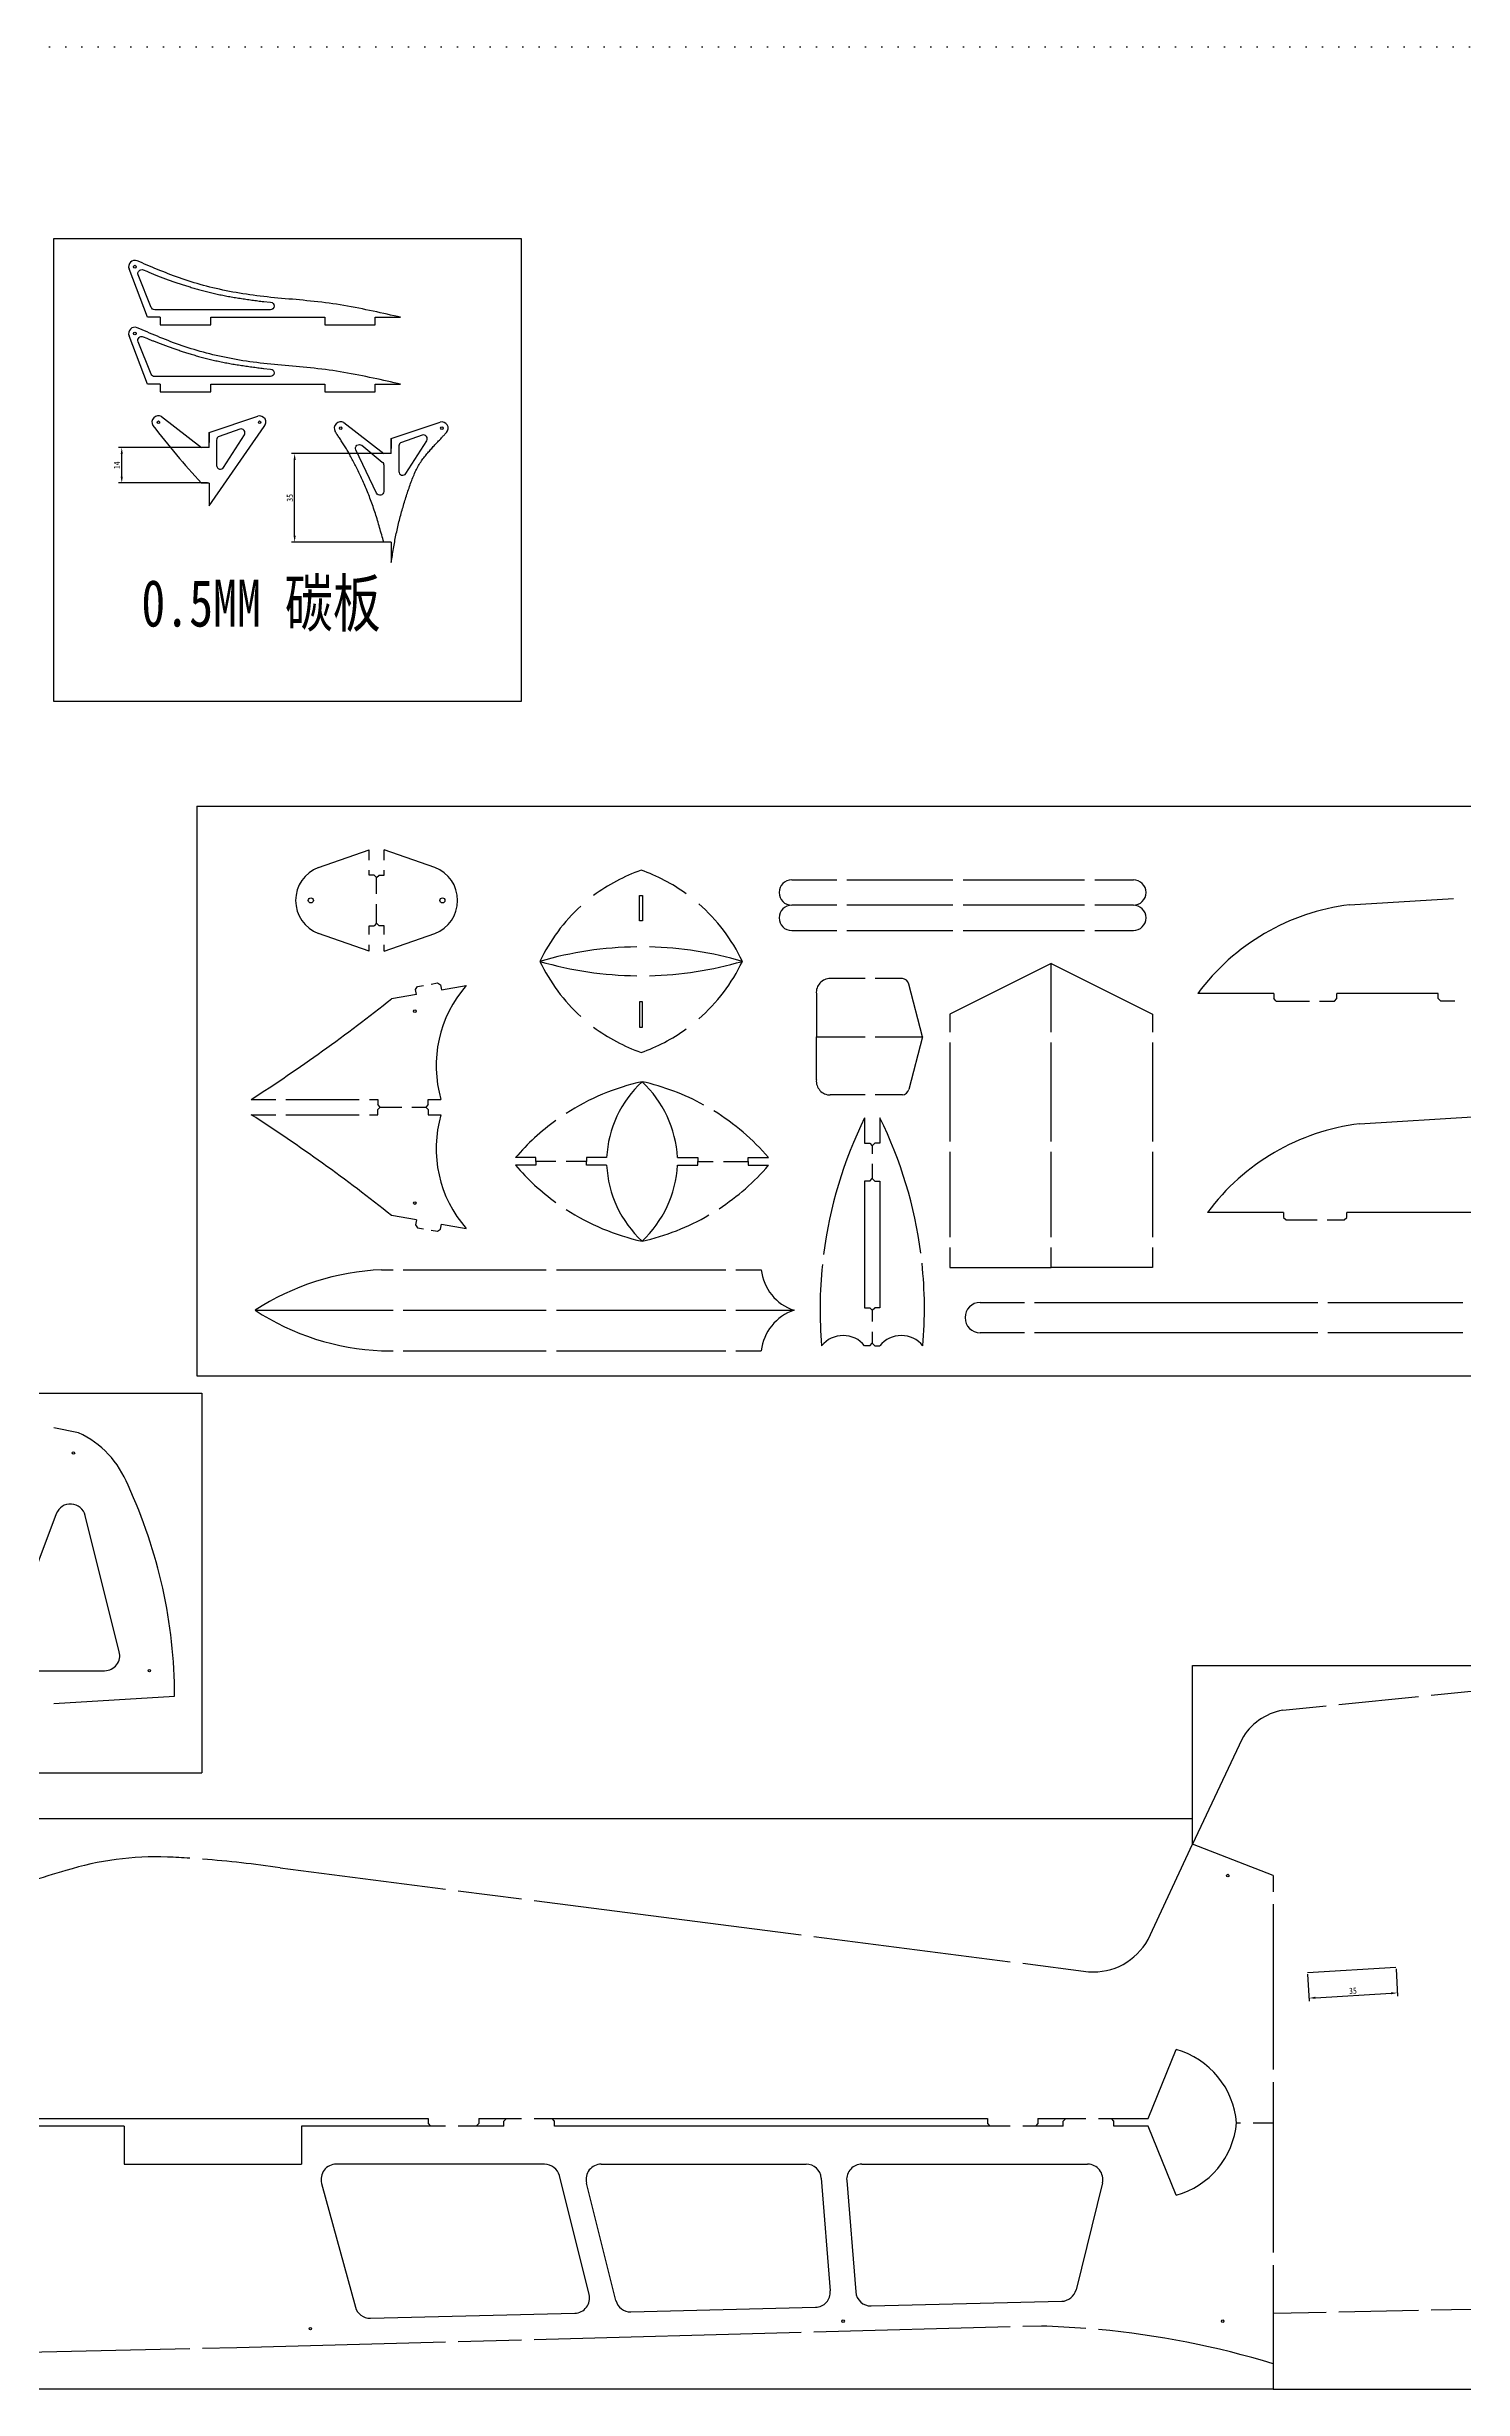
# Model space of a CAD drawing. Extents: x 48200 to 49900, y 100 to 1700.
# Drawn here: x 48941 to 49500, y 775 to 1700 of the extents above; entities that cross this region are included whole.
import ezdxf

# ---------------------------------------------------------------- set-up
doc = ezdxf.new("R2010")
doc.units = 0
doc.header["$MEASUREMENT"] = 0
doc.linetypes.add('DOT', pattern=[6.35, 0, -6.35])
doc.linetypes.add('DURCHGEHEND', pattern=[0])
doc.layers.get('0').update_dxf_attribs({"linetype": 'CONTINUOUS'})
doc.layers.get('DEFPOINTS').update_dxf_attribs({"linetype": 'CONTINUOUS'})
doc.styles.get("Standard").update_dxf_attribs({"font": 'txt', "width": 0.75})
doc.dimstyles.get("Standard").update_dxf_attribs({"dimtxt": 2.5, "dimasz": 2.5, "dimexe": 1.25, "dimexo": 0.625, "dimtad": 1, "dimtxsty": 'Standard', "dimcen": 2.5, "dimadec": 0, "dimazin": 0, "dimtfac": 1, "dimtmove": 0, "dimatfit": 3, "dimfxl": 1, "dimarcsym": 0})

# ---------------------------------------------------------------- blocks, each defined once
blk = doc.blocks.new('*D278')
at = {"color": 0, "lineweight": -2}
for p, q in [((49004.22, 1541.71), (48969.11, 1541.71)), ((48970.36, 1530.21), (48970.36, 1539.21)), ((49004.22, 1527.71), (48969.11, 1527.71))]:
    blk.add_line(p, q, dxfattribs=at)
at = {"color": 0}
for points in [[(48969.94, 1539.21), (48970.78, 1539.21), (48970.36, 1541.71)], [(48969.94, 1530.21), (48970.78, 1530.21), (48970.36, 1527.71)]]:
    blk.add_solid(points, dxfattribs=at)
at = {"layer": 'DEFPOINTS', "color": 0}
for p in [(48970.36, 1541.71), (49004.85, 1541.71), (49004.85, 1527.71)]:
    blk.add_point(p, dxfattribs=at)
at = {"color": 0, "insert": (48968.48, 1534.71), "char_height": 2.5, "attachment_point": 5, "rotation": 90}
blk.add_mtext('\\A1;14', dxfattribs=at)
blk = doc.blocks.new('*D279')
at = {"color": 0, "lineweight": -2}
for p, q in [((49076.25, 1539.34), (49037.42, 1539.34)), ((49038.67, 1506.84), (49038.67, 1536.84)), ((49076.25, 1504.34), (49037.42, 1504.34))]:
    blk.add_line(p, q, dxfattribs=at)
at = {"color": 0}
for points in [[(49038.25, 1536.84), (49039.09, 1536.84), (49038.67, 1539.34)], [(49038.25, 1506.84), (49039.09, 1506.84), (49038.67, 1504.34)]]:
    blk.add_solid(points, dxfattribs=at)
at = {"layer": 'DEFPOINTS', "color": 0}
for p in [(49038.67, 1539.34), (49076.87, 1539.34), (49076.87, 1504.34)]:
    blk.add_point(p, dxfattribs=at)
at = {"color": 0, "insert": (49036.79, 1521.84), "char_height": 2.5, "attachment_point": 5, "rotation": 90}
blk.add_mtext('\\A1;35', dxfattribs=at)
blk = doc.blocks.new('*D285')
at = {"color": 0, "lineweight": -2}
for p, q in [((49438.94, 938.69), (49439.58, 927.95)), ((49473.88, 940.74), (49474.52, 930)), ((49442, 929.34), (49471.95, 931.1))]:
    blk.add_line(p, q, dxfattribs=at)
at = {"color": 0}
for points in [[(49441.97, 929.76), (49442.02, 928.93), (49439.5, 929.2)], [(49471.92, 931.52), (49471.97, 930.69), (49474.44, 931.25)]]:
    blk.add_solid(points, dxfattribs=at)
at = {"layer": 'DEFPOINTS', "color": 0}
for p in [(49438.91, 939.31), (49473.85, 941.37), (49474.44, 931.25)]:
    blk.add_point(p, dxfattribs=at)
at = {"color": 0, "insert": (49456.86, 932.09), "char_height": 2.5, "attachment_point": 5, "rotation": 3.36646}
blk.add_mtext('\\A1;35', dxfattribs=at)

msp = doc.modelspace()

# ---------------------------------------------------------------- linework, layer by layer
at = {"color": 2, "linetype": 'DOT'}
msp.add_line((48200, 1700), (49900, 1700), dxfattribs=at)
at = {"color": 7, "linetype": 'DURCHGEHEND'}
for p, q in [((48980.5592, 1593.15312), (48973.22527, 1612.25714)), ((48985.5592, 1593.15312), (48980.5592, 1593.15312)), ((48985.5592, 1593.15312), (48985.5592, 1590.15312)), ((49005.5592, 1590.15312), (49005.5592, 1593.15312)), ((49005.5592, 1593.15312), (49050.5592, 1593.15312)), ((49050.5592, 1593.15312), (49050.5592, 1590.15312)), ((49070.5592, 1590.15312), (49070.5592, 1593.15312)), ((49070.5592, 1593.15312), (49080.5592, 1593.15312)), ((48980.5592, 1566.73384), (48973.22527, 1585.83785)), ((48985.5592, 1590.15312), (49005.5592, 1590.15312)), ((49050.5592, 1590.15312), (49070.5592, 1590.15312)), ((48985.5592, 1566.73384), (48980.5592, 1566.73384)), ((48985.5592, 1566.73384), (48985.5592, 1563.73384)), ((48985.5592, 1563.73384), (49005.5592, 1563.73384)), ((49005.5592, 1563.73384), (49005.5592, 1566.73384)), ((49005.5592, 1566.73384), (49050.5592, 1566.73384)), ((49050.5592, 1566.73384), (49050.5592, 1563.73384)), ((49050.5592, 1563.73384), (49070.5592, 1563.73384)), ((49070.5592, 1563.73384), (49070.5592, 1566.73384)), ((49070.5592, 1566.73384), (49080.5592, 1566.73384)), ((48986.09185, 1553.93482), (49001.84521, 1541.70599)), ((49004.84521, 1547.70599), (49024.11404, 1554.09976)), ((49004.84521, 1541.70599), (49004.84521, 1547.70599)), ((49004.84521, 1547.70599), (49004.84521, 1543.70599)), ((49058.11698, 1551.57334), (49073.87035, 1539.34451)), ((49076.87035, 1545.34451), (49096.13917, 1551.73828)), ((49076.87035, 1539.34451), (49076.87035, 1545.34451)), ((49076.87035, 1545.34451), (49076.87035, 1541.34451)), ((49004.84521, 1541.70599), (49001.84521, 1541.70599)), ((49076.87035, 1539.34451), (49073.87035, 1539.34451)), ((49004.84521, 1527.70599), (49001.84521, 1527.70599)), ((49004.84521, 1527.70599), (49004.84521, 1518.70599)), ((49076.87035, 1504.34451), (49073.87035, 1504.34451)), ((49076.87035, 1504.34451), (49076.87035, 1496.34451))]:
    msp.add_line(p, q, dxfattribs=at)
for p, q in [((49004.84521, 1518.70599), (49026.62311, 1549.96717)), ((48971.32786, 878.61047), (48971.32786, 863.61047)), ((49041.32786, 878.61047), (49041.32786, 863.61047)), ((48971.32786, 863.61047), (49041.32786, 863.61047))]:
    msp.add_line(p, q)
at = {"color": 1}
for p, q in [((49000, 1400), (49000, 1175)), ((49000, 1400), (49720, 1400)), ((49235.10312, 1370.92811), (49252.86315, 1370.92811)), ((49256.86315, 1370.92811), (49298.79229, 1370.92811)), ((49302.79229, 1370.92811), (49350.84107, 1370.92811)), ((49354.84107, 1370.92811), (49370.10312, 1370.92811)), ((49252.86315, 1360.92811), (49235.10312, 1360.92811)), ((49298.79229, 1360.92811), (49256.86315, 1360.92811)), ((49350.84107, 1360.92811), (49302.79229, 1360.92811)), ((49370.10312, 1360.92811), (49354.84107, 1360.92811)), ((49455.54177, 1361.06376), (49496.52937, 1363.59386)), ((49235.10312, 1350.92811), (49252.86315, 1350.92811)), ((49256.86315, 1350.92811), (49298.79229, 1350.92811)), ((49302.79229, 1350.92811), (49350.84107, 1350.92811)), ((49354.84107, 1350.92811), (49370.10312, 1350.92811)), ((49337.6331, 1337.87394), (49297.6331, 1317.87394)), ((49337.6331, 1337.87394), (49377.6331, 1317.87394)), ((49337.6331, 1310.75487), (49337.6331, 1337.87394)), ((49244.82542, 1325.96563), (49244.82542, 1308.96563)), ((49264.10407, 1331.96563), (49250.30269, 1331.96563)), ((49278.82542, 1331.96563), (49268.10407, 1331.96563)), ((49286.73971, 1308.96563), (49281.3903, 1329.76889)), ((49425.54177, 1326.06376), (49395.54177, 1326.06376)), ((49425.54177, 1326.06376), (49425.54177, 1324.06376)), ((49426.54177, 1323.06376), (49425.54177, 1324.06376)), ((49449.54177, 1323.06376), (49450.54177, 1324.06376)), ((49490.54177, 1326.06376), (49450.54177, 1326.06376)), ((49450.54177, 1324.06376), (49450.54177, 1326.06376)), ((49490.54177, 1324.06376), (49490.54177, 1326.06376)), ((49490.54177, 1324.06376), (49491.54177, 1323.06376)), ((49297.6331, 1317.87394), (49297.6331, 1310.75487)), ((49377.6331, 1317.87394), (49377.6331, 1310.75487)), ((49426.54177, 1323.06376), (49439.68406, 1323.06376)), ((49443.68406, 1323.06376), (49449.54177, 1323.06376)), ((49497.13634, 1323.06376), (49491.54177, 1323.06376)), ((49244.82542, 1308.96563), (49264.10407, 1308.96563)), ((49244.82542, 1291.96563), (49244.82542, 1308.96563)), ((49268.10407, 1308.96563), (49286.73971, 1308.96563)), ((49286.73971, 1308.96563), (49281.3903, 1288.16238)), ((49297.6331, 1306.75487), (49297.6331, 1267.53396)), ((49337.6331, 1267.53396), (49337.6331, 1306.75487)), ((49377.6331, 1306.75487), (49377.6331, 1267.53396)), ((49264.10407, 1285.96563), (49250.30269, 1285.96563)), ((49263.91924, 1276.91838), (49263.91924, 1266.91838)), ((49278.82542, 1285.96563), (49268.10407, 1285.96563)), ((49269.91924, 1276.91838), (49269.91924, 1266.91838)), ((49459.42177, 1274.59014), (49506.16903, 1277.47577)), ((49263.91924, 1266.91838), (49265.91924, 1266.91838)), ((49265.91924, 1266.91838), (49266.91924, 1265.91838)), ((49267.91924, 1266.91838), (49266.91924, 1265.91838)), ((49266.91924, 1265.91838), (49266.91924, 1262.75969)), ((49266.91924, 1258.75969), (49266.91924, 1252.91838)), ((49269.91924, 1266.91838), (49267.91924, 1266.91838)), ((49297.6331, 1263.53396), (49297.6331, 1229.75073)), ((49337.6331, 1229.75073), (49337.6331, 1263.53396)), ((49377.6331, 1263.53396), (49377.6331, 1229.75073)), ((49263.91924, 1251.91838), (49263.91924, 1201.91838)), ((49265.91924, 1251.91838), (49263.91924, 1251.91838)), ((49265.91924, 1251.91838), (49266.91924, 1252.91838)), ((49267.91924, 1251.91838), (49266.91924, 1252.91838)), ((49267.91924, 1251.91838), (49269.91924, 1251.91838)), ((49269.91924, 1251.91838), (49269.91924, 1201.91838)), ((49429.42177, 1239.59014), (49399.42177, 1239.59014)), ((49429.42177, 1239.59014), (49429.42177, 1237.59014)), ((49429.42177, 1237.59014), (49430.42177, 1236.59014)), ((49430.42177, 1236.59014), (49442.68717, 1236.59014)), ((49446.68717, 1236.59014), (49453.42177, 1236.59014)), ((49453.42177, 1236.59014), (49454.42177, 1237.59014)), ((49514.42177, 1239.59014), (49454.42177, 1239.59014)), ((49454.42177, 1237.59014), (49454.42177, 1239.59014)), ((49297.6331, 1225.75073), (49297.6331, 1217.87394)), ((49337.6331, 1217.87394), (49337.6331, 1225.75073)), ((49377.6331, 1225.75073), (49377.6331, 1217.87394)), ((49297.6331, 1217.87394), (49337.6331, 1217.87394)), ((49377.6331, 1217.87394), (49337.6331, 1217.87394)), ((49309.57862, 1204.00989), (49327.07084, 1204.00989)), ((49331.07084, 1204.00989), (49442.96616, 1204.00989)), ((49446.96616, 1204.00989), (49500.30166, 1204.00989)), ((49263.91924, 1201.91838), (49265.91924, 1201.91838)), ((49266.91924, 1200.91838), (49265.91924, 1201.91838)), ((49266.91924, 1200.91838), (49267.91924, 1201.91838)), ((49266.91924, 1200.91838), (49266.91924, 1196.42818)), ((49269.91924, 1201.91838), (49267.91924, 1201.91838)), ((49265.91924, 1186.91838), (49263.91924, 1186.91838)), ((49265.91924, 1186.91838), (49266.91924, 1187.91838)), ((49266.91924, 1192.42818), (49266.91924, 1187.91838)), ((49267.91924, 1186.91838), (49266.91924, 1187.91838)), ((49267.91924, 1186.91838), (49269.91924, 1186.91838)), ((49327.07084, 1192.00989), (49309.57862, 1192.00989)), ((49442.96616, 1192.00989), (49331.07084, 1192.00989)), ((49500.30166, 1192.00989), (49446.96616, 1192.00989)), ((48876.95442, 1168.19274), (49001.95442, 1168.19274)), ((49000, 1175), (49720, 1175)), ((49001.95442, 1168.19274), (49001.95442, 1018.19274)), ((48953.26544, 1152.53919), (48943.50606, 1154.54112)), ((49393.51711, 990), (49393.51711, 1060.65625)), ((49393.51711, 1060.65625), (49594.59459, 1060.65625)), ((48943.50606, 1045.53819), (48991.26544, 1048.53919)), ((49451.25823, 1045.1543), (49482.73322, 1048.33321)), ((49487.73322, 1048.8382), (49515.42717, 1051.63525)), ((49429.09406, 1042.91575), (49446.25823, 1044.6493)), ((48580.57647, 1018.19274), (49001.95442, 1018.19274)), ((49393.51711, 1000), (48662.53752, 1000)), ((49375.89731, 952.36047), (49393.51711, 990)), ((49425.39731, 977.61047), (49393.51711, 990)), ((49032.89731, 980.61047), (49098.34616, 972.21172)), ((49103.34616, 971.57009), (49128.27117, 968.37157)), ((49425.39731, 977.61047), (49425.39731, 971.24667)), ((49133.27117, 967.72995), (49238.83584, 954.18331)), ((49425.39731, 966.24667), (49425.39731, 900.97033)), ((49243.83584, 953.54168), (49321.44823, 943.58203)), ((49326.44823, 942.9404), (49352.39731, 939.61047)), ((49438.90733, 939.31055), (49473.84698, 941.36582)), ((49375.89731, 881.61047), (49387.031, 908.88802)), ((49425.39731, 895.97033), (49425.39731, 879.91047)), ((48919.8973, 881.61047), (49091.39731, 881.61047)), ((49091.39731, 881.61047), (49091.39731, 879.61047)), ((49091.39731, 879.61047), (49092.39731, 878.61047)), ((49111.39731, 879.61047), (49110.39731, 878.61047)), ((49111.39731, 881.61047), (49111.39731, 879.61047)), ((49111.39731, 881.61047), (49128.27117, 881.61047)), ((49121.39731, 880.61047), (49122.39731, 881.61047)), ((49121.39731, 878.61047), (49121.39731, 880.61047)), ((49133.27117, 881.61047), (49312.39731, 881.61047)), ((49141.39731, 880.61047), (49140.39731, 881.61047)), ((49141.39731, 878.61047), (49141.39731, 880.61047)), ((49312.39731, 881.61047), (49312.39731, 879.61047)), ((49312.39731, 879.61047), (49313.39731, 878.61047)), ((49332.39731, 879.61047), (49331.39731, 878.61047)), ((49332.39731, 881.61047), (49332.39731, 879.61047)), ((49332.39731, 881.61047), (49351.37325, 881.61047)), ((49342.39731, 880.61047), (49343.39731, 881.61047)), ((49342.39731, 878.61047), (49342.39731, 880.61047)), ((49356.37325, 881.61047), (49375.89731, 881.61047)), ((49362.39731, 880.61047), (49361.39731, 881.61047)), ((49362.39731, 878.61047), (49362.39731, 880.61047)), ((49410.85932, 879.91137), (49412.39682, 879.91127)), ((49410.85932, 879.91137), (49412.39682, 879.91127)), ((49417.39682, 879.91097), (49425.39731, 879.91047)), ((49417.39682, 879.91097), (49425.39731, 879.91047)), ((49425.39731, 879.91047), (49425.3974, 828.7401)), ((48971.32786, 878.61047), (48926.39731, 878.61047)), ((49098.34616, 878.61047), (49041.32786, 878.61047)), ((49121.39731, 878.61047), (49103.34616, 878.61047)), ((49321.44823, 878.61047), (49141.39731, 878.61047)), ((49342.39731, 878.61047), (49326.44823, 878.61047)), ((49375.89731, 878.61047), (49362.39731, 878.61047)), ((49387.031, 851.33293), (49375.89731, 878.61047)), ((49425.39741, 823.7401), (49425.39748, 784.72968)), ((49446.25823, 805.04851), (49425.42717, 804.63525)), ((49482.73322, 805.77213), (49451.25823, 805.1477)), ((49543.88246, 806.98526), (49487.73322, 805.87132)), ((49238.83584, 797.07907), (49133.27117, 794.25285)), ((49321.44823, 799.2908), (49243.83584, 797.21293)), ((49333.75712, 799.62034), (49326.44823, 799.42466)), ((48997.28439, 790.68004), (48919.8973, 788.89042)), ((49015.89731, 791.11047), (49002.28439, 790.79567)), ((49098.34616, 793.31783), (49015.89731, 791.11047)), ((49128.27117, 794.11899), (49103.34616, 793.45169)), ((49425.39748, 784.72968), (49425.39748, 774.72968)), ((49425.39748, 774.72968), (48662.53752, 774.72968)), ((49425.39748, 774.72968), (49594.59459, 774.72968))]:
    msp.add_line(p, q, dxfattribs=at)
at = {"color": 2}
for p, q in [((49048.0778, 1375.8087), (49068.0778, 1382.8087)), ((49068.0778, 1378.77446), (49068.0778, 1382.8087)), ((49094.0778, 1375.8087), (49074.0778, 1382.8087)), ((49074.0778, 1378.77446), (49074.0778, 1382.8087)), ((49068.0778, 1372.8087), (49068.0778, 1374.77446)), ((49070.0778, 1372.8087), (49068.0778, 1372.8087)), ((49071.0778, 1371.8087), (49070.0778, 1372.8087)), ((49071.0778, 1371.8087), (49072.0778, 1372.8087)), ((49071.0778, 1365.38443), (49071.0778, 1371.8087)), ((49072.0778, 1372.8087), (49074.0778, 1372.8087)), ((49074.0778, 1372.8087), (49074.0778, 1374.77446)), ((49071.0778, 1353.8087), (49071.0778, 1361.38443)), ((49174.98101, 1364.75115), (49176.18101, 1364.75115)), ((49174.98101, 1354.75115), (49174.98101, 1364.75115)), ((49174.98101, 1364.75115), (49176.18101, 1364.75115)), ((49174.98101, 1354.75115), (49174.98101, 1364.75115)), ((49176.18101, 1364.75115), (49176.18101, 1354.75115)), ((49176.18101, 1364.75115), (49176.18101, 1354.75115)), ((49068.0778, 1352.8087), (49070.0778, 1352.8087)), ((49068.0778, 1349.3164), (49068.0778, 1352.8087)), ((49071.0778, 1353.8087), (49070.0778, 1352.8087)), ((49071.0778, 1353.8087), (49072.0778, 1352.8087)), ((49074.0778, 1352.8087), (49072.0778, 1352.8087)), ((49074.0778, 1349.3164), (49074.0778, 1352.8087)), ((49176.18101, 1354.75115), (49174.98101, 1354.75115)), ((49176.18101, 1354.75115), (49174.98101, 1354.75115)), ((49068.0778, 1342.8087), (49048.0778, 1349.8087)), ((49068.0778, 1342.8087), (49068.0778, 1345.3164)), ((49074.0778, 1342.8087), (49094.0778, 1349.8087)), ((49074.0778, 1342.8087), (49074.0778, 1345.3164)), ((49086.79652, 1325.69973), (49076.94844, 1323.96324)), ((49086.44922, 1327.66934), (49087.26038, 1328.8278)), ((49086.79652, 1325.69973), (49086.44922, 1327.66934)), ((49087.26038, 1328.8278), (49089.66044, 1329.25099)), ((49092.66044, 1329.77997), (49095.13884, 1330.21698)), ((49095.13884, 1330.21698), (49096.2973, 1329.40582)), ((49096.2973, 1329.40582), (49096.64459, 1327.43621)), ((49096.64459, 1327.43621), (49106.49267, 1329.17269)), ((49176.18101, 1322.75115), (49174.98101, 1322.75115)), ((49174.98101, 1322.75115), (49174.98101, 1312.75115)), ((49176.18101, 1322.75115), (49174.98101, 1322.75115)), ((49174.98101, 1322.75115), (49174.98101, 1312.75115)), ((49176.18101, 1312.75115), (49176.18101, 1322.75115)), ((49176.18101, 1312.75115), (49176.18101, 1322.75115)), ((49174.98101, 1312.75115), (49176.18101, 1312.75115)), ((49174.98101, 1312.75115), (49176.18101, 1312.75115)), ((49021.49267, 1284.17269), (49031.19248, 1284.17269)), ((49021.49267, 1278.17269), (49031.19248, 1278.17269)), ((49035.19248, 1284.17269), (49064.22304, 1284.17269)), ((49035.19248, 1278.17269), (49064.22304, 1278.17269)), ((49068.22304, 1284.17269), (49071.49267, 1284.17269)), ((49068.22304, 1278.17269), (49071.49267, 1278.17269)), ((49071.49267, 1284.17269), (49071.49267, 1282.17269)), ((49072.49267, 1281.17269), (49071.49267, 1282.17269)), ((49072.49267, 1281.17269), (49071.49267, 1280.17269)), ((49071.49267, 1278.17269), (49071.49267, 1280.17269)), ((49072.49267, 1281.17269), (49081.02406, 1281.17269)), ((49085.02406, 1281.17269), (49090.49267, 1281.17269)), ((49091.49267, 1282.17269), (49090.49267, 1281.17269)), ((49091.49267, 1280.17269), (49090.49267, 1281.17269)), ((49091.49267, 1282.17269), (49091.49267, 1284.17269)), ((49091.49267, 1284.17269), (49096.49267, 1284.17269)), ((49091.49267, 1280.17269), (49091.49267, 1278.17269)), ((49091.49267, 1278.17269), (49096.49267, 1278.17269)), ((49133.94495, 1261.20788), (49125.94495, 1261.20788)), ((49133.94495, 1259.70788), (49133.94495, 1261.20788)), ((49133.94495, 1259.70788), (49133.94495, 1258.20788)), ((49141.9387, 1259.70788), (49133.94495, 1259.70788)), ((49153.94495, 1259.70788), (49145.9387, 1259.70788)), ((49161.94495, 1261.20788), (49153.94495, 1261.20788)), ((49153.94495, 1261.20788), (49153.94495, 1259.70788)), ((49153.94495, 1258.20788), (49153.94495, 1259.70788)), ((49189.94495, 1261.20788), (49197.94495, 1261.20788)), ((49197.94495, 1261.20788), (49197.94495, 1259.70788)), ((49197.94495, 1259.70788), (49204.10954, 1259.70788)), ((49197.94495, 1258.20788), (49197.94495, 1259.70788)), ((49208.10954, 1259.70788), (49217.94495, 1259.70788)), ((49217.94495, 1259.70788), (49217.94495, 1261.20788)), ((49217.94495, 1261.20788), (49225.94495, 1261.20788)), ((49217.94495, 1259.70788), (49217.94495, 1258.20788)), ((49133.94495, 1258.20788), (49125.94495, 1258.20788)), ((49161.94495, 1258.20788), (49153.94495, 1258.20788)), ((49189.94495, 1258.20788), (49197.94495, 1258.20788)), ((49217.94495, 1258.20788), (49225.94495, 1258.20788)), ((49086.79652, 1236.64565), (49076.94844, 1238.38214)), ((49086.79652, 1236.64565), (49086.44922, 1234.67604)), ((49086.44922, 1234.67604), (49087.26038, 1233.51758)), ((49087.26038, 1233.51758), (49089.66044, 1233.09439)), ((49092.66044, 1232.56541), (49095.13884, 1232.1284)), ((49095.13884, 1232.1284), (49096.2973, 1232.93956)), ((49096.2973, 1232.93956), (49096.64459, 1234.90917)), ((49096.64459, 1234.90917), (49106.49267, 1233.17269))]:
    msp.add_line(p, q, dxfattribs=at)
at = {"color": 3}
for p, q in [((49073.0197, 1216.91202), (49077.58186, 1216.91202)), ((49081.58186, 1216.91202), (49138.10938, 1216.91202)), ((49142.10938, 1216.91202), (49208.99745, 1216.91202)), ((49212.99745, 1216.91202), (49223.0197, 1216.91202)), ((49023.0197, 1200.91202), (49077.58186, 1200.91202)), ((49081.58186, 1200.91202), (49138.10938, 1200.91202)), ((49142.10938, 1200.91202), (49208.99745, 1200.91202)), ((49212.99745, 1200.91202), (49236.0197, 1200.91202)), ((49073.0197, 1184.91202), (49077.58186, 1184.91202)), ((49081.58186, 1184.91202), (49138.10938, 1184.91202)), ((49142.10938, 1184.91202), (49208.99745, 1184.91202)), ((49212.99745, 1184.91202), (49223.0197, 1184.91202))]:
    msp.add_line(p, q, dxfattribs=at)
at = {"color": 5}
for p, q in [((48944.49987, 1120.49768), (48924.30547, 1066.64594)), ((48969.40164, 1065.99441), (48955.9387, 1119.84615)), ((48929.92345, 1058.53919), (48963.58078, 1058.53919)), ((49137.46265, 863.61047), (49055.11644, 863.61047)), ((49159.83196, 863.61047), (49240.76257, 863.61047)), ((49262.80464, 863.61047), (49352.01365, 863.61047)), ((49049.32786, 856.03177), (49062.66047, 807.14552)), ((49155.00867, 812.16503), (49143.2835, 859.06569)), ((49165.59958, 809.80136), (49154.01111, 856.15526)), ((49246.74326, 858.09145), (49250.32688, 813.53099)), ((49256.82409, 857.12778), (49260.37692, 813.10864)), ((49357.84008, 856.17775), (49347.47099, 814.01012)), ((49171.56795, 805.25839), (49244.49371, 807.05183)), ((49266.50498, 807.59315), (49341.79207, 809.44466)), ((49068.59657, 802.72604), (49149.33532, 804.71163))]:
    msp.add_line(p, q, dxfattribs=at)
at = {"color": 1, "linetype": 'ByBlock'}
msp.add_line((49412.89857, 1031.4028), (49393.51711, 990), dxfattribs=at)
msp.add_lwpolyline([(48943.54185, 1624.30236), (49128.13383, 1624.30236), (49128.13383, 1441.38516), (48943.54185, 1441.38516)], close=True)
at = {"color": 7, "linetype": 'DURCHGEHEND', "flags": 128}
for points in [[(49080.5592, 1593.15312), (49079.26141, 1593.44848), (49077.94465, 1593.74751), (49076.61004, 1594.04928), (49075.2587, 1594.3529), (49073.89177, 1594.65746), (49072.51038, 1594.96203), (49071.11564, 1595.26571), (49069.70869, 1595.56759), (49068.29066, 1595.86675), (49066.86266, 1596.16229), (49065.42584, 1596.45329), (49063.98131, 1596.73884), (49062.5302, 1597.01802), (49061.07365, 1597.28994), (49059.61277, 1597.55368), (49058.1487, 1597.80832), (49056.68256, 1598.05295), (49055.21548, 1598.28666), (49053.74859, 1598.50855), (49052.28302, 1598.71769), (49050.81972, 1598.91354), (49049.35904, 1599.09696), (49047.90115, 1599.26918), (49046.44622, 1599.4314), (49044.99442, 1599.58487), (49043.54593, 1599.7308), (49042.10092, 1599.87042), (49040.65956, 1600.00494), (49039.22202, 1600.13559), (49037.78849, 1600.26359), (49036.35913, 1600.39017), (49034.93411, 1600.51655), (49033.51361, 1600.64395), (49032.0978, 1600.77359), (49030.68685, 1600.90671), (49029.28094, 1601.04451), (49027.88024, 1601.18822), (49026.48493, 1601.33907), (49025.09517, 1601.49827), (49023.71113, 1601.66706), (49022.33304, 1601.84643), (49020.96121, 1602.03651), (49019.59604, 1602.2372), (49018.23789, 1602.44841), (49016.88713, 1602.67003), (49015.54414, 1602.90198), (49014.2093, 1603.14416), (49012.88297, 1603.39647), (49011.56553, 1603.65882), (49010.25735, 1603.93111), (49008.95881, 1604.21324), (49007.67027, 1604.50512), (49006.39212, 1604.80666), (49005.12473, 1605.11775), (49003.86846, 1605.4383), (49002.6237, 1605.76822), (49001.39082, 1606.10741), (49000.17018, 1606.45577), (48998.96217, 1606.8132), (48997.76716, 1607.17962), (48996.58543, 1607.55483), (48995.41693, 1607.93825), (48994.26152, 1608.32921), (48993.11907, 1608.72702), (48991.98944, 1609.13102), (48990.87248, 1609.54052), (48989.76806, 1609.95487), (48988.67604, 1610.37337), (48987.59629, 1610.79535), (48986.52866, 1611.22014), (48985.47301, 1611.64706), (48984.42921, 1612.07544), (48983.39712, 1612.50461), (48982.3766, 1612.93388), (48981.3675, 1613.36258), (48980.3697, 1613.79004), (48979.38306, 1614.21557), (48978.40743, 1614.63852), (48977.44268, 1615.05819), (48976.48866, 1615.47392)], [(48980.21241, 1611.32347), (48980.49228, 1611.20757), (48980.77694, 1611.08974), (48981.06626, 1610.97012), (48981.3601, 1610.84883), (48981.65835, 1610.72597), (48981.96087, 1610.60168), (48982.26752, 1610.47607), (48982.57819, 1610.34927), (48982.89273, 1610.22138), (48983.21103, 1610.09255), (48983.53294, 1609.96287), (48983.85835, 1609.83248), (48984.18711, 1609.70149), (48984.51911, 1609.57003), (48984.85421, 1609.43821), (48985.19227, 1609.30615), (48985.53318, 1609.17398), (48985.8768, 1609.04182), (48986.223, 1608.90977), (48986.57166, 1608.77797), (48986.92268, 1608.64651), (48987.27618, 1608.51533), (48987.63234, 1608.38438), (48987.9913, 1608.25358), (48988.35323, 1608.12286), (48988.7183, 1607.99215), (48989.08666, 1607.86138), (48989.45848, 1607.73047), (48989.83392, 1607.59936), (48990.21315, 1607.46798), (48990.59632, 1607.33624), (48990.9836, 1607.20409), (48991.37515, 1607.07146), (48991.77113, 1606.93826), (48992.17171, 1606.80443), (48992.57705, 1606.6699), (48992.98731, 1606.53459), (48993.40265, 1606.39844), (48993.82324, 1606.26138), (48994.24923, 1606.12333), (48994.68075, 1605.98426), (48995.11774, 1605.84426), (48995.56007, 1605.70349), (48996.00765, 1605.56207), (48996.46036, 1605.42015), (48996.9181, 1605.27786), (48997.38075, 1605.13535), (48997.84821, 1604.99274), (48998.32037, 1604.85018), (48998.79712, 1604.7078), (48999.27835, 1604.56575), (48999.76395, 1604.42416), (49000.25381, 1604.28317), (49000.74782, 1604.14291), (49001.24588, 1604.00354), (49001.74788, 1603.86518), (49002.2537, 1603.72796), (49002.76323, 1603.59204), (49003.27638, 1603.45755), (49003.79302, 1603.32463), (49004.31307, 1603.19338), (49004.83646, 1603.06385), (49005.36314, 1602.93604), (49005.89308, 1602.80995), (49006.42623, 1602.68559), (49006.96253, 1602.56297), (49007.50195, 1602.44209), (49008.04444, 1602.32296), (49008.58995, 1602.2056), (49009.13844, 1602.08999), (49009.68986, 1601.97616), (49010.24416, 1601.8641), (49010.8013, 1601.75383), (49011.36124, 1601.64535), (49011.92392, 1601.53867), (49012.4893, 1601.43379), (49013.05734, 1601.33073), (49013.62798, 1601.22948), (49014.20119, 1601.13005), (49014.77692, 1601.03246), (49015.35508, 1600.93668), (49015.93543, 1600.84268), (49016.5177, 1600.75037), (49017.10162, 1600.65968), (49017.68689, 1600.57054), (49018.27326, 1600.48287), (49018.86044, 1600.39662), (49019.44815, 1600.31169), (49020.03612, 1600.22803), (49020.62407, 1600.14556), (49021.21173, 1600.06421), (49021.79881, 1599.9839), (49022.38505, 1599.90456), (49022.97016, 1599.82613), (49023.55387, 1599.74853), (49024.1359, 1599.67169), (49024.71598, 1599.59553), (49025.29382, 1599.51999), (49025.86916, 1599.44499), (49026.44171, 1599.37046)], [(49080.5592, 1566.73384), (49079.26141, 1567.02919), (49077.94465, 1567.32822), (49076.61004, 1567.63), (49075.2587, 1567.93362), (49073.89177, 1568.23817), (49072.51038, 1568.54274), (49071.11564, 1568.84642), (49069.70869, 1569.1483), (49068.29066, 1569.44746), (49066.86266, 1569.743), (49065.42584, 1570.034), (49063.98131, 1570.31955), (49062.5302, 1570.59874), (49061.07365, 1570.87066), (49059.61277, 1571.13439), (49058.1487, 1571.38903), (49056.68256, 1571.63366), (49055.21548, 1571.86738), (49053.74859, 1572.08926), (49052.28302, 1572.29841), (49050.81972, 1572.49426), (49049.35904, 1572.67768), (49047.90115, 1572.84989), (49046.44622, 1573.01212), (49044.99442, 1573.16559), (49043.54593, 1573.31152), (49042.10092, 1573.45113), (49040.65956, 1573.58565), (49039.22202, 1573.7163), (49037.78849, 1573.84431), (49036.35913, 1573.97089), (49034.93411, 1574.09726), (49033.51361, 1574.22466), (49032.0978, 1574.35431), (49030.68685, 1574.48742), (49029.28094, 1574.62522), (49027.88024, 1574.76893), (49026.48493, 1574.91978), (49025.09517, 1575.07899), (49023.71113, 1575.24777), (49022.33304, 1575.42715), (49020.96121, 1575.61722), (49019.59604, 1575.81791), (49018.23789, 1576.02912), (49016.88713, 1576.25075), (49015.54414, 1576.4827), (49014.2093, 1576.72488), (49012.88297, 1576.97719), (49011.56553, 1577.23954), (49010.25735, 1577.51182), (49008.95881, 1577.79396), (49007.67027, 1578.08584), (49006.39212, 1578.38737), (49005.12473, 1578.69846), (49003.86846, 1579.01902), (49002.6237, 1579.34893), (49001.39082, 1579.68812), (49000.17018, 1580.03648), (48998.96217, 1580.39392), (48997.76716, 1580.76034), (48996.58543, 1581.13555), (48995.41693, 1581.51896), (48994.26152, 1581.90992), (48993.11907, 1582.30773), (48991.98944, 1582.71173), (48990.87248, 1583.12124), (48989.76806, 1583.53558), (48988.67604, 1583.95408), (48987.59629, 1584.37606), (48986.52866, 1584.80085), (48985.47301, 1585.22778), (48984.42921, 1585.65616), (48983.39712, 1586.08532), (48982.3766, 1586.51459), (48981.3675, 1586.94329), (48980.3697, 1587.37075), (48979.38306, 1587.79629), (48978.40743, 1588.21923), (48977.44268, 1588.6389), (48976.48866, 1589.05463)], [(48980.21241, 1584.90419), (48980.49228, 1584.78828), (48980.77694, 1584.67046), (48981.06626, 1584.55084), (48981.3601, 1584.42954), (48981.65835, 1584.30668), (48981.96087, 1584.18239), (48982.26752, 1584.05678), (48982.57819, 1583.92998), (48982.89273, 1583.8021), (48983.21103, 1583.67326), (48983.53294, 1583.54358), (48983.85835, 1583.41319), (48984.18711, 1583.28221), (48984.51911, 1583.15074), (48984.85421, 1583.01892), (48985.19227, 1582.88687), (48985.53318, 1582.7547), (48985.8768, 1582.62253), (48986.223, 1582.49049), (48986.57166, 1582.35869), (48986.92268, 1582.22722), (48987.27618, 1582.09605), (48987.63234, 1581.9651), (48987.9913, 1581.8343), (48988.35323, 1581.70358), (48988.7183, 1581.57287), (48989.08666, 1581.44209), (48989.45848, 1581.31119), (48989.83392, 1581.18008), (48990.21315, 1581.04869), (48990.59632, 1580.91696), (48990.9836, 1580.78481), (48991.37515, 1580.65217), (48991.77113, 1580.51897), (48992.17171, 1580.38514), (48992.57705, 1580.25061), (48992.98731, 1580.11531), (48993.40265, 1579.97916), (48993.82324, 1579.84209), (48994.24923, 1579.70404), (48994.68075, 1579.56497), (48995.11774, 1579.42498), (48995.56007, 1579.2842), (48996.00765, 1579.14279), (48996.46036, 1579.00087), (48996.9181, 1578.85858), (48997.38075, 1578.71606), (48997.84821, 1578.57345), (48998.32037, 1578.43089), (48998.79712, 1578.28851), (48999.27835, 1578.14646), (48999.76395, 1578.00487), (49000.25381, 1577.86388), (49000.74782, 1577.72363), (49001.24588, 1577.58425), (49001.74788, 1577.44589), (49002.2537, 1577.30868), (49002.76323, 1577.17276), (49003.27638, 1577.03827), (49003.79302, 1576.90534), (49004.31307, 1576.7741), (49004.83646, 1576.64456), (49005.36314, 1576.51675), (49005.89308, 1576.39066), (49006.42623, 1576.2663), (49006.96253, 1576.14368), (49007.50195, 1576.0228), (49008.04444, 1575.90368), (49008.58995, 1575.78631), (49009.13844, 1575.67071), (49009.68986, 1575.55687), (49010.24416, 1575.44482), (49010.8013, 1575.33455), (49011.36124, 1575.22607), (49011.92392, 1575.11939), (49012.4893, 1575.01451), (49013.05734, 1574.91144), (49013.62798, 1574.81019), (49014.20119, 1574.71076), (49014.77692, 1574.61317), (49015.35508, 1574.5174), (49015.93543, 1574.42339), (49016.5177, 1574.33108), (49017.10162, 1574.24039), (49017.68689, 1574.15125), (49018.27326, 1574.06359), (49018.86044, 1573.97733), (49019.44815, 1573.89241), (49020.03612, 1573.80875), (49020.62407, 1573.72627), (49021.21173, 1573.64492), (49021.79881, 1573.56461), (49022.38505, 1573.48528), (49022.97016, 1573.40685), (49023.55387, 1573.32924), (49024.1359, 1573.2524), (49024.71598, 1573.17624), (49025.29382, 1573.1007), (49025.86916, 1573.0257), (49026.44171, 1572.95117)], [(49073.87035, 1504.34451), (49073.67091, 1505.06378), (49073.47142, 1505.78238), (49073.2717, 1506.50012), (49073.07154, 1507.21683), (49072.87078, 1507.93231), (49072.66923, 1508.64637), (49072.4667, 1509.35882), (49072.263, 1510.06948), (49072.05795, 1510.77816), (49071.85136, 1511.48467), (49071.64306, 1512.18882), (49071.43284, 1512.89043), (49071.22054, 1513.5893), (49071.00596, 1514.28525), (49070.78891, 1514.9781), (49070.56922, 1515.66764), (49070.34669, 1516.35371), (49070.12115, 1517.03609), (49069.8924, 1517.71462), (49069.66026, 1518.3891), (49069.42461, 1519.05935), (49069.18561, 1519.72523), (49068.94346, 1520.3866), (49068.69838, 1521.04331), (49068.45059, 1521.69524), (49068.20031, 1522.34225), (49067.94775, 1522.9842), (49067.69312, 1523.62095), (49067.43665, 1524.25236), (49067.17854, 1524.8783), (49066.91902, 1525.49864), (49066.6583, 1526.11322), (49066.39659, 1526.72192), (49066.13412, 1527.3246), (49065.87109, 1527.92112), (49065.60773, 1528.51134), (49065.34424, 1529.09513), (49065.08085, 1529.67235), (49064.81777, 1530.24286), (49064.55522, 1530.80653), (49064.29337, 1531.36325), (49064.03221, 1531.91305), (49063.77171, 1532.45603), (49063.5118, 1532.99223), (49063.25246, 1533.52175), (49062.99363, 1534.04466), (49062.73527, 1534.56102), (49062.47732, 1535.07091), (49062.21975, 1535.5744), (49061.96251, 1536.07157), (49061.70556, 1536.56249), (49061.44883, 1537.04723), (49061.1923, 1537.52587), (49060.93591, 1537.99848), (49060.67962, 1538.46513), (49060.42339, 1538.9259), (49060.16715, 1539.38086), (49059.91088, 1539.83008), (49059.65452, 1540.27364), (49059.39804, 1540.7116), (49059.14143, 1541.14401), (49058.88496, 1541.57072), (49058.62896, 1541.99155), (49058.37373, 1542.40632), (49058.1196, 1542.81486), (49057.86689, 1543.21697), (49057.61592, 1543.61249), (49057.367, 1544.00122), (49057.12046, 1544.383), (49056.87661, 1544.75763), (49056.63577, 1545.12494), (49056.39826, 1545.48475), (49056.16441, 1545.83688), (49055.93452, 1546.18115), (49055.70893, 1546.51737), (49055.48794, 1546.84537), (49055.27188, 1547.16496), (49055.06107, 1547.47598), (49054.85582, 1547.77822), (49054.65646, 1548.07152)], [(49076.87035, 1496.34451), (49076.97713, 1497.02512), (49077.08409, 1497.70537), (49077.19143, 1498.38519), (49077.29936, 1499.06449), (49077.40811, 1499.74319), (49077.51788, 1500.42122), (49077.62888, 1501.09848), (49077.74134, 1501.77491), (49077.85546, 1502.45041), (49077.97146, 1503.12491), (49078.08955, 1503.79832), (49078.20994, 1504.47058), (49078.33285, 1505.14158), (49078.4585, 1505.81126), (49078.58708, 1506.47953), (49078.71882, 1507.14631), (49078.85393, 1507.81152), (49078.99263, 1508.47508), (49079.13512, 1509.13691), (49079.28162, 1509.79693), (49079.43229, 1510.45506), (49079.587, 1511.11132), (49079.74559, 1511.76572), (49079.90788, 1512.41827), (49080.07371, 1513.06899), (49080.24289, 1513.7179), (49080.41525, 1514.36501), (49080.59063, 1515.01034), (49080.76884, 1515.6539), (49080.94971, 1516.29572), (49081.13307, 1516.93581), (49081.31875, 1517.57417), (49081.50658, 1518.21084), (49081.69637, 1518.84583), (49081.88796, 1519.47914), (49082.08117, 1520.11081), (49082.27583, 1520.74084), (49082.47176, 1521.36925), (49082.6688, 1521.99606), (49082.86677, 1522.62129), (49083.06557, 1523.24485), (49083.26542, 1523.86633), (49083.46658, 1524.4852), (49083.66937, 1525.10094), (49083.87405, 1525.71304), (49084.08091, 1526.32099), (49084.29025, 1526.92425), (49084.50233, 1527.52232), (49084.71747, 1528.11467), (49084.93592, 1528.7008), (49085.15799, 1529.28017), (49085.38396, 1529.85227), (49085.61411, 1530.41659), (49085.84873, 1530.9726), (49086.08811, 1531.51979), (49086.33252, 1532.05764), (49086.58227, 1532.58563), (49086.83762, 1533.10325), (49087.09887, 1533.60997), (49087.36631, 1534.10528), (49087.64009, 1534.58881), (49087.9199, 1535.06085), (49088.20528, 1535.52181), (49088.4958, 1535.97214), (49088.79101, 1536.41226), (49089.09046, 1536.84259), (49089.39371, 1537.26358), (49089.70032, 1537.67565), (49090.00983, 1538.07923), (49090.32181, 1538.47476), (49090.6358, 1538.86265), (49090.95138, 1539.24335), (49091.26808, 1539.61728), (49091.58546, 1539.98487), (49091.90308, 1540.34656), (49092.2205, 1540.70277), (49092.53726, 1541.05393), (49092.85293, 1541.40048), (49093.16706, 1541.74284), (49093.4792, 1542.08144), (49093.78892, 1542.41658), (49094.09578, 1542.74798), (49094.39936, 1543.07524), (49094.69924, 1543.39793), (49094.995, 1543.71566), (49095.2862, 1544.028), (49095.57243, 1544.33456), (49095.85327, 1544.63491), (49096.12829, 1544.92864), (49096.39706, 1545.21536), (49096.65917, 1545.49463), (49096.91419, 1545.76606), (49097.16169, 1546.02923), (49097.40126, 1546.28374), (49097.63246, 1546.52916), (49097.85488, 1546.76509), (49098.0681, 1546.99112), (49098.27168, 1547.20684), (49098.4652, 1547.41183), (49098.64825, 1547.60569)]]:
    msp.add_lwpolyline(points, dxfattribs=at)
for points in [[(49026.42099, 1599.37315), (49029.2032, 1599.14824, -0.96046091), (49029.08234, 1596.15312), (48983.37475, 1596.15312, -0.306678442), (48981.98203, 1597.09604), (48976.84859, 1609.92964, -0.657290862), (48978.7902, 1611.88269), (48980.21241, 1611.32347)], [(49026.42099, 1572.95387), (49029.2032, 1572.72896, -0.96046091), (49029.08234, 1569.73384), (48983.37475, 1569.73384, -0.306678442), (48981.98203, 1570.67675), (48976.84859, 1583.51035, -0.657290862), (48978.7902, 1585.4634), (48980.21241, 1584.90419)]]:
    msp.add_lwpolyline(points, format="xyb", dxfattribs=at)
for points in [[(49010.61089, 1533.84996), (49018.8228, 1546.76091, 0.711636266), (49017.0616, 1548.98173), (49008.84969, 1546.10756, 0.318707846), (49007.84521, 1544.69177), (49007.84521, 1534.65498, 0.75042496)], [(49082.63602, 1531.48848), (49090.84794, 1544.39943, 0.711636266), (49089.08674, 1546.62025), (49080.87482, 1543.74608, 0.318707846), (49079.87035, 1542.33029), (49079.87035, 1532.2935, 0.75042496)], [(49071.01591, 1523.68612), (49062.87914, 1540.78325, -0.799360389), (49065.17958, 1542.59193), (49073.31635, 1535.9795, -0.225821084), (49073.87035, 1534.81542), (49073.87035, 1524.33071, -0.799358545)]]:
    msp.add_lwpolyline(points, format="xyb", close=True, dxfattribs=at)
at = {"color": 1}
for centre in [(48975.5592, 1613.15312), (48975.5592, 1586.73384)]:
    msp.add_circle(centre, 0.55, dxfattribs=at)
at = {"color": 7, "linetype": 'DURCHGEHEND'}
for centre in [(48984.84521, 1551.70599), (49024.84521, 1551.70599), (49056.87035, 1549.34451), (49096.87035, 1549.34451)]:
    msp.add_circle(centre, 0.5, dxfattribs=at)
at = {"color": 3}
for centre, radius in [((49045.0778, 1362.8087), 1), ((49097.0778, 1362.8087), 1), ((49086.17817, 1319.08283), 0.5), ((49086.17817, 1243.26255), 0.5), ((48951.26544, 1144.53919), 0.5), ((48981.26544, 1058.53919), 0.5), ((49407.39731, 977.61047), 0.5), ((49044.89731, 798.61047), 0.5), ((49255.39731, 801.61047), 0.5), ((49405.39731, 801.61047), 0.5)]:
    msp.add_circle(centre, radius, dxfattribs=at)
at = {"color": 7, "linetype": 'DURCHGEHEND'}
for centre, radius, start, end in [((48975.5592, 1613.15312), 2.5, 68.17422981, 201.00152075), ((48975.5592, 1586.73384), 2.5, 68.17422981, 201.00152075), ((48984.84521, 1551.70599), 2.55378, 60.78075618, 209.89889955), ((49024.84521, 1551.70599), 2.48685, 315.63660359, 106.98523245), ((49056.87035, 1549.34451), 2.55378, 60.78075618, 209.89889955), ((49096.87035, 1549.34451), 2.48685, 315.63660359, 106.98523245)]:
    msp.add_arc(centre, radius, start, end, dxfattribs=at)
msp.add_arc((49224.73378, 1735.62601), 304.8115, 217.41369237, 223.01004378)
at = {"color": 2}
for centre, radius, start, end in [((49052.96669, 1362.8087), 13.88889, 110.60969294, 249.39030706), ((49089.18891, 1362.8087), 13.88889, 290.60969294, 69.39030706), ((49198.78101, 1308.75115), 69.95885, 109.36734755, 126.86650638), ((49198.78101, 1308.75115), 69.95885, 109.36734755, 126.86650638), ((49152.38101, 1308.75115), 69.95885, 54.15712733, 70.63265245), ((49152.38101, 1308.75115), 69.95885, 54.15712733, 70.63265245), ((49198.78101, 1308.75115), 69.95885, 132.17700632, 154.60707744), ((49198.78101, 1308.75115), 69.95885, 132.17700632, 154.60707744), ((49152.38101, 1308.75115), 69.95885, 25.39292256, 48.92586514), ((49152.38101, 1308.75115), 69.95885, 25.39292256, 48.92586514), ((49175.58101, 1201.60829), 142.85714, 90.70141373, 106.26020471), ((49175.58101, 1201.60829), 142.85714, 90.70141373, 106.26020471), ((49175.58101, 1201.60829), 142.85714, 73.73979529, 88.69593134), ((49175.58101, 1201.60829), 142.85714, 73.73979529, 88.69593134), ((49175.58101, 1475.89401), 142.85714, 253.73979529, 269.29858627), ((49198.78101, 1368.75115), 69.95885, 205.39292256, 227.82299368), ((49175.58101, 1475.89401), 142.85714, 253.73979529, 269.29858627), ((49198.78101, 1368.75115), 69.95885, 205.39292256, 227.82299368), ((49175.58101, 1475.89401), 142.85714, 271.30406866, 286.26020471), ((49175.58101, 1475.89401), 142.85714, 271.30406866, 286.26020471), ((49152.38101, 1368.75115), 69.95885, 311.07413486, 334.60707744), ((49152.38101, 1368.75115), 69.95885, 311.07413486, 334.60707744), ((48651.67028, 1858.1305), 682.78559, 302.79519102, 308.52510895), ((49142.61588, 1297.5342), 48.01958, 138.7865213, 196.15586328), ((49198.78101, 1368.75115), 69.95885, 233.13349362, 250.63265245), ((49198.78101, 1368.75115), 69.95885, 233.13349362, 250.63265245), ((49152.38101, 1368.75115), 69.95885, 289.36734755, 305.84287267), ((49152.38101, 1368.75115), 69.95885, 289.36734755, 305.84287267), ((49195.94495, 1201.20788), 92.19544, 102.52880771, 122.84675693), ((49206.14495, 1258.84788), 44.26296, 133.0225425, 176.94367054), ((49145.74495, 1258.84788), 44.26296, 3.05632946, 46.9774575), ((49155.94495, 1201.20788), 92.19544, 61.20219849, 77.47119229), ((48651.67028, 704.21488), 682.78559, 51.47489105, 57.20480898), ((49142.61588, 1264.81118), 48.01958, 163.84413672, 221.2134787), ((49155.94495, 1201.20788), 92.19544, 40.60129464, 58.32461114), ((49195.94495, 1201.20788), 92.19544, 125.85811795, 139.39870536), ((49195.94495, 1318.20788), 92.19544, 220.60129464, 234.14188205), ((49206.14495, 1260.56788), 44.26296, 183.05632946, 226.9774575), ((49145.74495, 1260.56788), 44.26296, 313.0225425, 356.94367054), ((49155.94495, 1318.20788), 92.19544, 303.16368346, 319.39870536), ((49195.94495, 1318.20788), 92.19544, 237.15324307, 257.47119229), ((49155.94495, 1318.20788), 92.19544, 282.52880771, 300.24155476)]:
    msp.add_arc(centre, radius, start, end, dxfattribs=at)
at = {"color": 1}
for centre, radius, start, end in [((49235.10312, 1365.92811), 5, 90, 270), ((49370.10312, 1365.92811), 5, 270, 90), ((49235.10312, 1355.92811), 5, 90, 270), ((49370.10312, 1355.92811), 5, 270, 90), ((49466.37511, 1273.56376), 88.16808, 97.05784665, 143.45502768), ((49250.30269, 1326.46563), 5.50005, 89.76324193, 185.21586392), ((49278.59424, 1329.09999), 2.87495, 13.453919, 85.38778548), ((49250.30269, 1291.46563), 5.50005, 174.78413608, 270.23675807), ((49278.59424, 1288.83128), 2.87495, 274.61221452, 346.546081), ((49416.64226, 1201.46515), 170.34527, 153.70819605, 172.75934823), ((49117.19622, 1201.46515), 170.34527, 7.42949304, 26.29180395), ((49470.2551, 1187.09014), 88.16808, 97.05784665, 143.45502768), ((49416.64226, 1201.46515), 170.34527, 174.11365943, 184.89878247), ((49117.19622, 1201.46515), 170.34527, 355.10121753, 6.07466141), ((49309.57862, 1198.00989), 6, 90, 270), ((49255.41924, 1179.91838), 11.01136, 39.47245985, 140.52754015), ((49278.41924, 1179.91838), 11.01136, 39.47245985, 140.52754015), ((48936.9168, 1117.48024), 38.68344, 21.72736399, 64.99948192), ((48791.05037, 1047.92787), 200.21601, 0.17494214, 24.76582851), ((49433.35735, 1019.77077), 23.53436, 100.43684893, 150.37919469), ((48983.81957, 865.48595), 119.5139, 87.79741095, 107.28075715), ((48971.35442, 576.28887), 408.97859, 86.36490782, 87.60951007), ((48971.35442, 576.28887), 408.97859, 81.34528654, 85.6627307), ((49010.70007, 758.07344), 230.14745, 105.72705176, 113.2373966), ((49354.27532, 964.18089), 24.64209, 265.6291493, 331.3352222), ((49378.08446, 877.24531), 32.88315, 4.65078038, 74.21248888), ((49378.2979, 882.83756), 32.69264, 285.4933958, 354.865119), ((49324.37918, 452.47367), 347.27331, 85.54181768, 88.45256817), ((49324.37918, 452.47367), 347.27331, 73.08875894, 84.71388107)]:
    msp.add_arc(centre, radius, start, end, dxfattribs=at)
at = {"color": 3}
for centre, radius, start, end in [((49077.35304, 1117.24535), 99.76083, 92.48955292, 122.99979033), ((49242.04144, 1219.08593), 19.14556, 186.51980175, 251.66791602), ((49077.35304, 1284.57868), 99.76083, 237.00020967, 267.51044708), ((49242.04144, 1182.7381), 19.14556, 108.33208398, 173.48019825)]:
    msp.add_arc(centre, radius, start, end, dxfattribs=at)
at = {"color": 5}
for centre, start, end in [((48950.11785, 1118.39094), 14.03624347, 159.44395478), ((48963.58078, 1064.53919), 270, 14.03624347), ((49055.11644, 857.61047), 90, 195.2551187), ((49137.46265, 857.61047), 14.03624347, 90), ((49159.83196, 857.61047), 90, 194.03624347), ((49240.76257, 857.61047), 4.59792222, 90), ((49262.80464, 857.61047), 90, 184.61439925), ((49352.01365, 857.61047), 346.18497466, 90), ((49068.44906, 808.72423), 195.2551187, 271.40877515), ((49149.18781, 810.70981), 271.40877515, 14.03624347), ((49171.42044, 811.25657), 194.03624347, 271.40877515), ((49244.34619, 813.05002), 271.40877515, 4.59792222), ((49266.35747, 813.59133), 184.61439925, 271.40877515), ((49341.64456, 815.44285), 271.40877515, 346.18497466)]:
    msp.add_arc(centre, 6, start, end, dxfattribs=at)

# ---------------------------------------------------------------- texts
at = {"color": 1, "insert": (48978.10685, 1489.52163), "char_height": 18.5165713, "width": 13145.7676423, "attachment_point": 1}
msp.add_mtext('0.5MM {\\fSimSun|b0|i0|c134|p2;碳板}', dxfattribs=at)

# ---------------------------------------------------------------- dimensions: what is measured, and where the dimension line sits
dim = msp.add_linear_dim(base=(48970.35986, 1541.70599), p1=(49004.84521, 1527.70599), p2=(49004.84521, 1541.70599), angle=90, dimstyle='Standard', override={"dimdec": 4, "dimdsep": 46, "dimtdec": 4, "dimtolj": 1, "dimtzin": 0})
dim.commit()
dim.dimension.update_dxf_attribs({"geometry": '*D278', "text_midpoint": (48968.48486, 1534.70599)})
for p1, p2, distance, picture, middle in [((49076.87035, 1504.34451), (49076.87035, 1539.34451), 38.20148, '*D279', (49036.79387, 1521.84451)), ((49438.90733, 939.31055), (49473.84698, 941.36582), -10.13279, '*D285', (49456.86207, 932.09465))]:
    dim = msp.add_aligned_dim(p1=p1, p2=p2, distance=distance, dimstyle='Standard', override={"dimdec": 4, "dimdsep": 46, "dimtdec": 4, "dimtolj": 1, "dimtzin": 0})
    dim.commit()
    dim.dimension.update_dxf_attribs({"geometry": picture, "text_midpoint": middle})

doc.saveas('drawing.dxf')
